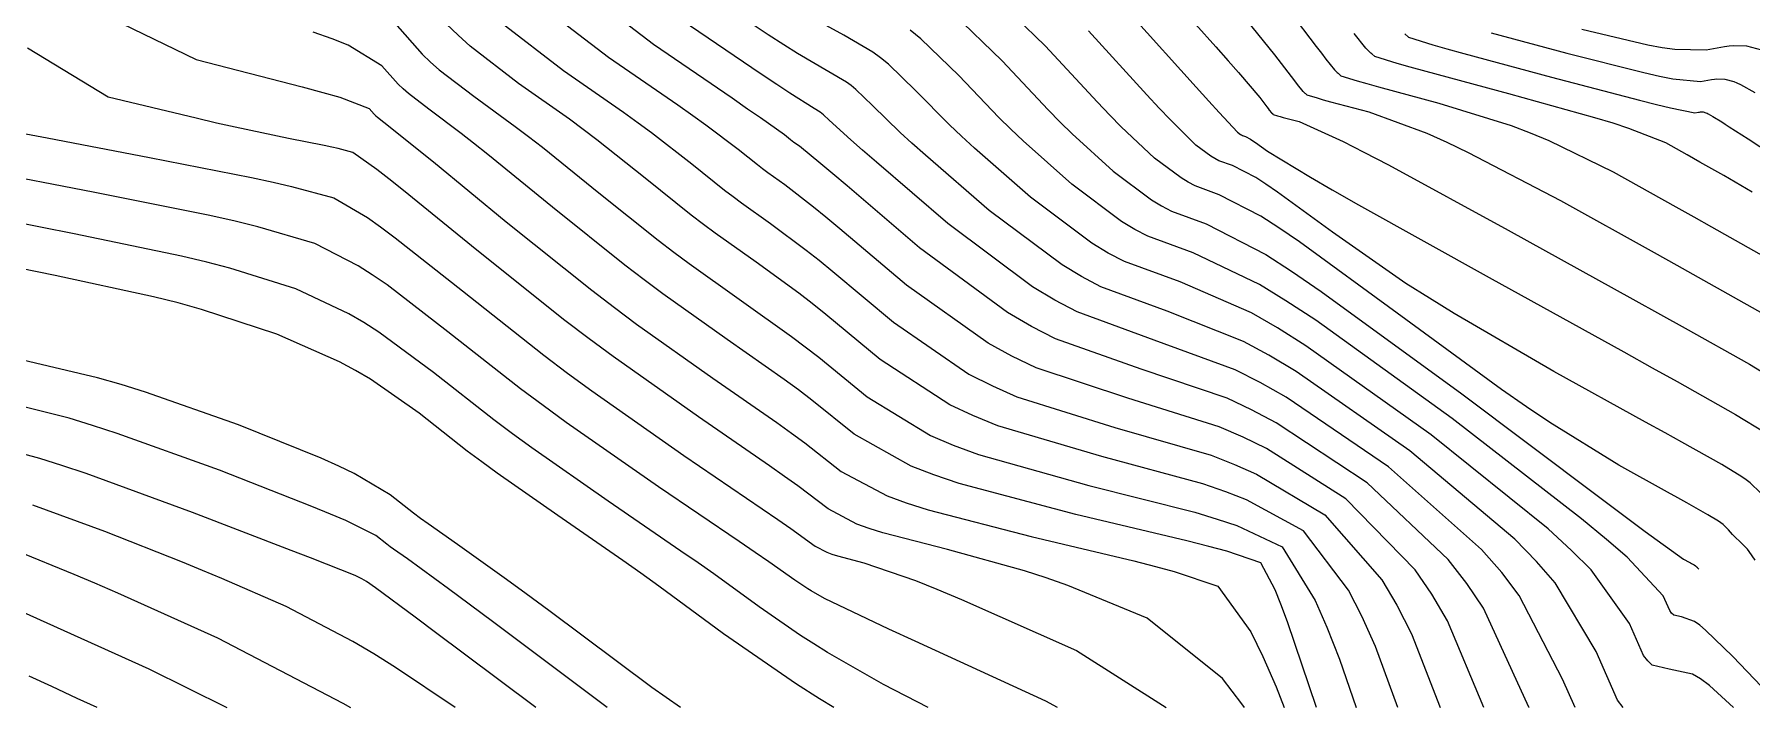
# Model space of a CAD drawing. Header units: metres. Extents: x 837117 to 838479, y 1189012 to 1191015.
# Drawn here: x 838045.2 to 838122.7, y 1189013.9 to 1189044.2 of the extents above; entities that cross this region are included whole.
import ezdxf

# ---------------------------------------------------------------- set-up
doc = ezdxf.new("R2010")
doc.units = ezdxf.units.M
doc.header["$LTSCALE"] = 0.3
doc.layers.add('COTAS 10', color=1, linetype='Continuous')
doc.layers.add('COTAS INT', color=252, linetype='Continuous')

msp = doc.modelspace()

# ---------------------------------------------------------------- linework, layer by layer
at = {"layer": 'COTAS 10'}
for points in [[(838116.886, 1189013.872), (838116.634, 1189014.207), (838115.66, 1189016.403), (838113.818, 1189019.506), (838112.978, 1189020.465), (838111.995, 1189021.469), (838107.25, 1189025.459), (838102.116, 1189029.025), (838100.887, 1189029.763), (838099.741, 1189030.391), (838096.297, 1189031.756), (838093.301, 1189032.852), (838092.437, 1189033.311), (838091.558, 1189033.837), (838088.26, 1189036.297), (838085.388, 1189038.788), (838084.777, 1189039.332), (838084.246, 1189039.814), (838082.995, 1189041.032), (838082.25, 1189041.754), (838082.038, 1189041.925), (838081.824, 1189042.082), (838081.032, 1189042.54), (838079.607, 1189043.368), (838078.995, 1189043.758), (838078.288, 1189044.218), (838074.949, 1189046.457)], [(838106.714, 1189013.872), (838105.706, 1189016.628), (838105.086, 1189017.993), (838104.484, 1189019.169), (838102.452, 1189021.846), (838099.888, 1189023.24), (838098.951, 1189023.607), (838097.915, 1189023.967), (838093.352, 1189025.198), (838088.651, 1189026.586), (838087.528, 1189027.043), (838086.483, 1189027.533), (838083.352, 1189029.567), (838080.895, 1189031.605), (838080.274, 1189032.096), (838079.678, 1189032.557), (838077.743, 1189033.958), (838075.9, 1189035.266), (838075.364, 1189035.668), (838074.816, 1189036.087), (838072.743, 1189037.743), (838070.559, 1189039.475), (838069.942, 1189039.942), (838069.32, 1189040.404), (838067.026, 1189042.026), (838064.842, 1189043.701), (838064.289, 1189044.196), (838063.758, 1189044.705)], [(838123.084, 1189023.563), (838122.619, 1189024.004), (838122.44, 1189024.139), (838122.24, 1189024.279), (838121.335, 1189024.834), (838119.537, 1189025.838), (838118.773, 1189026.262), (838117.894, 1189026.75), (838113.757, 1189029.037), (838109.249, 1189031.643), (838108.136, 1189032.331), (838107.081, 1189033.004), (838103.757, 1189035.314), (838101.275, 1189037.122), (838100.75, 1189037.479), (838100.296, 1189037.773), (838099.243, 1189038.315), (838098.63, 1189038.539), (838098.454, 1189038.632), (838098.274, 1189038.74), (838097.6, 1189039.243), (838096.434, 1189040.393), (838095.944, 1189040.909), (838095.382, 1189041.51), (838092.749, 1189044.392)], [(838122.71, 1189037.12), (838121.433, 1189037.868), (838120.347, 1189038.479), (838120.059, 1189038.641), (838119.777, 1189038.798), (838118.803, 1189039.339), (838117.147, 1189039.995), (838116.435, 1189040.225), (838115.612, 1189040.476), (838111.723, 1189041.56), (838107.992, 1189042.562), (838107.269, 1189042.761), (838106.68, 1189042.927), (838105.674, 1189043.243), (838105.533, 1189043.357), (838105.49, 1189043.395), (838105.445, 1189043.436), (838105.27, 1189043.609), (838104.735, 1189044.275)], [(838044.774, 1189039.753), (838045.745, 1189039.563), (838050.361, 1189038.681), (838054.973, 1189037.773), (838055.942, 1189037.566), (838056.777, 1189037.378), (838058.681, 1189036.858), (838060.2, 1189035.975), (838060.792, 1189035.557), (838061.458, 1189035.065), (838064.485, 1189032.662), (838068.156, 1189029.765), (838069.228, 1189028.961), (838070.324, 1189028.155), (838074.485, 1189025.239), (838078.021, 1189022.836), (838078.723, 1189022.353), (838079.305, 1189021.951), (838080.406, 1189021.16), (838080.938, 1189020.879), (838081.16, 1189020.798), (838081.415, 1189020.716), (838082.607, 1189020.406), (838084.933, 1189019.606), (838085.903, 1189019.214), (838087.014, 1189018.748), (838092.201, 1189016.449), (838096.262, 1189013.872)], [(838074.339, 1189013.872), (838073.043, 1189014.782), (838068.383, 1189018.257), (838067.371, 1189019.003), (838066.481, 1189019.655), (838064.271, 1189021.228), (838062.94, 1189022.156), (838062.603, 1189022.402), (838062.28, 1189022.642), (838061.228, 1189023.467), (838059.594, 1189024.433), (838058.903, 1189024.762), (838058.11, 1189025.117), (838054.386, 1189026.624), (838050.177, 1189028.103), (838049.079, 1189028.441), (838048.009, 1189028.748), (838044.386, 1189029.598)], [(838044.197, 1189018.392), (838050.326, 1189015.619), (838053.851, 1189013.872)]]:
    msp.add_lwpolyline(points, dxfattribs=at)
at = {"layer": 'COTAS INT'}
for points in [[(838112.639, 1189013.872), (838112.63, 1189013.892), (838110.573, 1189018.354), (838109.821, 1189019.476), (838108.99, 1189020.549), (838105.331, 1189024.014), (838101.225, 1189026.711), (838100.113, 1189027.3), (838099.011, 1189027.821), (838095.119, 1189029.133), (838091.26, 1189030.5), (838090.179, 1189031.055), (838089.092, 1189031.688), (838085.119, 1189034.611), (838081.849, 1189037.397), (838081.204, 1189037.942), (838080.673, 1189038.39), (838079.697, 1189039.189), (838079.45, 1189039.365), (838079.378, 1189039.419), (838079.304, 1189039.475), (838079.026, 1189039.697), (838077.943, 1189040.467), (838077.363, 1189040.869), (838076.66, 1189041.353), (838073.109, 1189043.78), (838069.034, 1189046.905)], [(838095.736, 1189046.749), (838098.496, 1189043.675), (838099.055, 1189043.046), (838099.525, 1189042.512), (838100.484, 1189041.384), (838100.796, 1189040.972), (838100.859, 1189040.89), (838100.911, 1189040.823), (838101.014, 1189040.695), (838101.048, 1189040.661), (838101.057, 1189040.653), (838101.065, 1189040.646), (838101.092, 1189040.624), (838101.286, 1189040.563), (838101.399, 1189040.531), (838101.538, 1189040.493), (838102.256, 1189040.3), (838104.243, 1189039.408), (838105.182, 1189038.928), (838106.29, 1189038.348), (838111.694, 1189035.412), (838117.322, 1189032.299), (838118.57, 1189031.606), (838119.684, 1189030.987), (838122.586, 1189029.362), (838124.338, 1189028.288)], [(838110.595, 1189013.872), (838108.951, 1189017.779), (838108.243, 1189018.982), (838107.488, 1189020.089), (838104.371, 1189023.291), (838100.779, 1189025.554), (838099.725, 1189026.069), (838098.645, 1189026.536), (838094.53, 1189027.821), (838090.391, 1189029.195), (838089.295, 1189029.718), (838088.222, 1189030.303), (838084.53, 1189032.93), (838081.531, 1189035.466), (838080.894, 1189035.994), (838080.341, 1189036.445), (838079.046, 1189037.445), (838078.267, 1189037.998), (838078.04, 1189038.168), (838077.808, 1189038.345), (838076.932, 1189039.046), (838075.482, 1189040.137), (838074.889, 1189040.56), (838074.213, 1189041.036), (838071.081, 1189043.195), (838067.637, 1189045.837)], [(838122.849, 1189020.527), (838122.567, 1189020.919), (838122.493, 1189021.012), (838122.42, 1189021.098), (838122.168, 1189021.352), (838121.94, 1189021.563), (838121.882, 1189021.621), (838121.826, 1189021.68), (838121.64, 1189021.894), (838121.392, 1189022.128), (838121.297, 1189022.2), (838121.191, 1189022.275), (838120.71, 1189022.57), (838119.754, 1189023.104), (838119.348, 1189023.329), (838118.88, 1189023.588), (838116.681, 1189024.804), (838113.567, 1189026.73), (838112.522, 1189027.437), (838111.398, 1189028.218), (838106.681, 1189031.668), (838102.267, 1189034.883), (838101.334, 1189035.517), (838100.526, 1189036.04), (838098.654, 1189037.003), (838097.564, 1189037.401), (838097.25, 1189037.568), (838096.931, 1189037.759), (838095.732, 1189038.654), (838094.224, 1189040.072), (838093.71, 1189040.593), (838093.154, 1189041.171), (838090.798, 1189043.72), (838088.112, 1189046.326)], [(838047.685, 1189045.419), (838052.476, 1189043.097), (838057.256, 1189041.875), (838058.187, 1189041.619), (838058.947, 1189041.398), (838060.272, 1189040.893), (838060.504, 1189040.631), (838060.576, 1189040.563), (838060.65, 1189040.497), (838060.943, 1189040.272), (838061.979, 1189039.455), (838062.522, 1189039.015), (838063.175, 1189038.483), (838066.459, 1189035.788), (838070.328, 1189032.699), (838071.35, 1189031.917), (838072.351, 1189031.167), (838075.788, 1189028.727), (838078.684, 1189026.724), (838079.343, 1189026.251), (838079.941, 1189025.812), (838081.585, 1189024.523), (838083.655, 1189023.427), (838084.522, 1189023.112), (838085.516, 1189022.79), (838090.165, 1189021.585), (838094.789, 1189020.488), (838095.767, 1189020.235), (838096.614, 1189020.004), (838098.581, 1189019.354), (838100.072, 1189017.292), (838100.619, 1189016.171), (838101.224, 1189014.812), (838101.588, 1189013.872)], [(838121.857, 1189013.872), (838120.783, 1189014.871), (838120.377, 1189015.164), (838120.007, 1189015.387), (838118.965, 1189015.611), (838118.197, 1189015.785), (838117.999, 1189015.976), (838117.809, 1189016.229), (838117.175, 1189017.659), (838115.441, 1189020.081), (838114.556, 1189020.96), (838113.497, 1189021.929), (838108.21, 1189026.181), (838102.562, 1189030.183), (838101.274, 1189030.994), (838100.106, 1189031.676), (838096.887, 1189033.068), (838094.367, 1189033.99), (838093.64, 1189034.375), (838092.901, 1189034.818), (838090.128, 1189036.887), (838087.597, 1189039.109), (838087.01, 1189039.648), (838086.473, 1189040.153), (838084.945, 1189041.704), (838083.715, 1189042.897), (838083.366, 1189043.178), (838083.012, 1189043.438), (838081.704, 1189044.195), (838079.946, 1189045.158)], [(838086.647, 1189045.183), (838088.847, 1189043.048), (838090.927, 1189040.831), (838091.477, 1189040.278), (838092.015, 1189039.751), (838093.864, 1189038.065), (838095.588, 1189036.779), (838096.047, 1189036.504), (838096.499, 1189036.264), (838098.065, 1189035.691), (838100.756, 1189034.306), (838101.918, 1189033.555), (838103.259, 1189032.643), (838109.605, 1189028.021), (838115.715, 1189023.433), (838116.908, 1189022.543), (838117.884, 1189021.818), (838119.605, 1189020.571), (838119.867, 1189020.427), (838119.922, 1189020.396), (838119.971, 1189020.369), (838120.084, 1189020.306), (838120.142, 1189020.271), (838120.166, 1189020.253), (838120.195, 1189020.225), (838120.217, 1189020.2), (838120.231, 1189020.186), (838120.258, 1189020.161), (838120.288, 1189020.131), (838120.296, 1189020.12), (838120.305, 1189020.109)], [(838094.699, 1189045.064), (838097.609, 1189041.849), (838098.177, 1189041.224), (838098.643, 1189040.714), (838099.468, 1189039.832), (838099.617, 1189039.721), (838099.657, 1189039.697), (838099.696, 1189039.676), (838099.832, 1189039.626), (838100.066, 1189039.506), (838100.166, 1189039.441), (838100.283, 1189039.362), (838100.833, 1189038.961), (838102.764, 1189037.789), (838103.75, 1189037.224), (838104.932, 1189036.555), (838110.833, 1189033.27), (838116.907, 1189029.911), (838118.198, 1189029.195), (838119.32, 1189028.573), (838121.961, 1189027.098), (838123.289, 1189026.284)], [(838101.839, 1189045.254), (838103.024, 1189043.691), (838103.262, 1189043.381), (838103.46, 1189043.124), (838103.852, 1189042.638), (838103.98, 1189042.511), (838104.012, 1189042.481), (838104.043, 1189042.453), (838104.146, 1189042.37), (838104.882, 1189042.139), (838105.312, 1189042.018), (838105.841, 1189041.872), (838108.567, 1189041.14), (838111.822, 1189040.12), (838112.684, 1189039.793), (838113.528, 1189039.446), (838116.434, 1189038.03), (838119.268, 1189036.457), (838120.068, 1189036.01), (838120.873, 1189035.559), (838123.837, 1189033.891)], [(838103.037, 1189013.872), (838101.729, 1189017.747), (838101.436, 1189018.537), (838101.177, 1189019.19), (838100.533, 1189020.401), (838098.997, 1189020.925), (838098.177, 1189021.145), (838097.185, 1189021.397), (838092.174, 1189022.575), (838086.911, 1189023.976), (838085.761, 1189024.369), (838084.743, 1189024.763), (838082.174, 1189026.204), (838080.259, 1189027.743), (838079.653, 1189028.199), (838079.015, 1189028.668), (838076.44, 1189030.47), (838073.534, 1189032.534), (838072.688, 1189033.167), (838071.824, 1189033.828), (838068.554, 1189036.44), (838065.636, 1189038.813), (838064.995, 1189039.324), (838064.426, 1189039.771), (838062.97, 1189040.856), (838062.047, 1189041.565), (838061.813, 1189041.774), (838061.589, 1189041.989), (838060.856, 1189042.814), (838059.328, 1189043.751), (838058.601, 1189044.037), (838057.743, 1189044.334)], [(838061.441, 1189044.734), (838062.673, 1189043.347), (838063.051, 1189042.985), (838063.444, 1189042.633), (838064.998, 1189041.441), (838066.873, 1189040.087), (838067.469, 1189039.633), (838068.098, 1189039.144), (838070.648, 1189037.091), (838073.32, 1189034.957), (838074.026, 1189034.418), (838074.717, 1189033.9), (838079.347, 1189030.613), (838079.964, 1189030.148), (838080.577, 1189029.674), (838082.763, 1189027.886), (838085.613, 1189026.148), (838086.644, 1189025.706), (838087.781, 1189025.281), (838092.763, 1189023.886), (838097.55, 1189022.682), (838098.564, 1189022.376), (838099.443, 1189022.083), (838101.492, 1189021.124), (838102.982, 1189018.709), (838103.508, 1189017.498), (838104.083, 1189016.052), (838104.838, 1189013.872)], [(838066.239, 1189044.769), (838069.053, 1189042.61), (838071.766, 1189040.72), (838072.416, 1189040.251), (838073.021, 1189039.806), (838074.837, 1189038.394), (838076.312, 1189037.216), (838076.702, 1189036.918), (838077.084, 1189036.632), (838078.394, 1189035.702), (838080.01, 1189034.501), (838080.584, 1189034.045), (838081.213, 1189033.535), (838083.941, 1189031.249), (838087.352, 1189028.918), (838088.412, 1189028.381), (838089.521, 1189027.89), (838093.941, 1189026.51), (838098.28, 1189025.251), (838099.338, 1189024.838), (838100.334, 1189024.397), (838103.412, 1189022.569), (838105.986, 1189019.629), (838106.665, 1189018.487), (838107.328, 1189017.203), (838108.628, 1189013.872)], [(838114.711, 1189013.872), (838114.145, 1189015.148), (838112.196, 1189018.93), (838111.4, 1189019.971), (838110.493, 1189021.009), (838106.291, 1189024.736), (838101.671, 1189027.868), (838100.5, 1189028.532), (838099.376, 1189029.106), (838095.708, 1189030.445), (838092.235, 1189031.715), (838091.234, 1189032.247), (838090.215, 1189032.856), (838086.393, 1189035.708), (838083.178, 1189038.466), (838082.543, 1189039.017), (838082.019, 1189039.475), (838081.044, 1189040.36), (838080.784, 1189040.611), (838080.71, 1189040.671), (838080.636, 1189040.726), (838080.36, 1189040.885), (838079.269, 1189041.579), (838078.681, 1189041.97), (838077.969, 1189042.447), (838074.364, 1189044.89)], [(838123.134, 1189014.832), (838121.834, 1189016.175), (838120.605, 1189017.367), (838120.338, 1189017.585), (838120.103, 1189017.755), (838119.52, 1189017.965), (838119.164, 1189018.045), (838119.072, 1189018.134), (838118.984, 1189018.251), (838118.69, 1189018.914), (838117.063, 1189020.657), (838116.135, 1189021.454), (838114.999, 1189022.389), (838109.17, 1189026.904), (838103.007, 1189031.34), (838101.661, 1189032.225), (838100.472, 1189032.961), (838097.476, 1189034.38), (838095.433, 1189035.127), (838094.844, 1189035.44), (838094.244, 1189035.798), (838091.996, 1189037.476), (838089.806, 1189039.43), (838089.244, 1189039.963), (838088.7, 1189040.492), (838086.896, 1189042.376), (838085.181, 1189044.04), (838084.694, 1189044.432)], [(838123.211, 1189031.627), (838120.279, 1189033.273), (838119.319, 1189033.808), (838118.295, 1189034.378), (838114.064, 1189036.721), (838109.909, 1189038.897), (838108.933, 1189039.36), (838108.033, 1189039.764), (838105.412, 1189040.72), (838103.689, 1189041.183), (838103.356, 1189041.275), (838103.084, 1189041.351), (838102.619, 1189041.497), (838102.554, 1189041.55), (838102.534, 1189041.567), (838102.514, 1189041.586), (838102.433, 1189041.666), (838102.186, 1189041.973), (838102.06, 1189042.136), (838101.91, 1189042.332), (838101.162, 1189043.319), (838099.879, 1189044.898)], [(838110.925, 1189044.304), (838114.335, 1189043.382), (838117.812, 1189042.511), (838118.522, 1189042.355), (838119.123, 1189042.236), (838120.379, 1189042.115), (838120.877, 1189042.204), (838121, 1189042.218), (838121.115, 1189042.227), (838121.478, 1189042.221), (838121.88, 1189042.107), (838122.02, 1189042.047), (838122.174, 1189041.976), (838122.834, 1189041.616)], [(838123.137, 1189043.516), (838122.466, 1189043.707), (838121.862, 1189043.717), (838121.668, 1189043.701), (838121.464, 1189043.678), (838120.633, 1189043.529), (838119.221, 1189043.55), (838118.651, 1189043.634), (838118.004, 1189043.752), (838115.017, 1189044.458)], [(838099.784, 1189013.872), (838099.67, 1189014.048), (838098.798, 1189015.182), (838095.391, 1189017.901), (838091.814, 1189019.376), (838090.835, 1189019.724), (838089.861, 1189020.047), (838086.386, 1189020.996), (838083.466, 1189021.753), (838082.841, 1189021.955), (838082.297, 1189022.153), (838080.996, 1189022.842), (838079.623, 1189023.882), (838079.033, 1189024.302), (838078.352, 1189024.78), (838075.137, 1189026.983), (838071.286, 1189029.704), (838070.205, 1189030.508), (838069.118, 1189031.334), (838065.137, 1189034.501), (838061.831, 1189037.191), (838061.169, 1189037.716), (838060.617, 1189038.146), (838059.54, 1189038.905), (838058.877, 1189039.086), (838058.586, 1189039.152), (838058.248, 1189039.224), (838056.641, 1189039.54), (838054.23, 1189040.045), (838053.387, 1189040.236), (838052.466, 1189040.449), (838048.504, 1189041.404), (838044.858, 1189043.606)], [(838107.022, 1189044.261), (838107.201, 1189044.116), (838108.291, 1189043.764), (838108.919, 1189043.586), (838109.69, 1189043.372), (838113.654, 1189042.305), (838117.621, 1189041.27), (838118.393, 1189041.076), (838119.024, 1189040.922), (838120.126, 1189040.7), (838120.29, 1189040.73), (838120.331, 1189040.734), (838120.369, 1189040.737), (838120.489, 1189040.736), (838120.622, 1189040.698), (838120.669, 1189040.678), (838120.72, 1189040.654), (838120.938, 1189040.535), (838121.331, 1189040.291), (838121.492, 1189040.189), (838121.675, 1189040.071), (838122.524, 1189039.521), (838123.622, 1189038.81)], [(838091.344, 1189013.872), (838090.827, 1189014.17), (838084.922, 1189016.87), (838083.74, 1189017.415), (838082.754, 1189017.873), (838080.827, 1189018.798), (838080.229, 1189019.14), (838080.082, 1189019.23), (838079.942, 1189019.319), (838079.5, 1189019.625), (838078.316, 1189020.449), (838077.708, 1189020.865), (838076.979, 1189021.362), (838073.333, 1189023.834), (838069.177, 1189026.732), (838068.126, 1189027.498), (838067.117, 1189028.248), (838063.834, 1189030.823), (838061.085, 1189032.938), (838060.414, 1189033.398), (838059.782, 1189033.803), (838057.822, 1189034.811), (838055.251, 1189035.562), (838054.233, 1189035.804), (838053.083, 1189036.062), (838047.822, 1189037.118), (838042.818, 1189038.076)], [(838085.519, 1189013.872), (838083.493, 1189014.921), (838080.969, 1189016.365), (838080.345, 1189016.748), (838079.753, 1189017.123), (838077.885, 1189018.414), (838075.832, 1189019.901), (838075.124, 1189020.399), (838074.354, 1189020.935), (838071.068, 1189023.182), (838067.618, 1189025.588), (838066.745, 1189026.224), (838065.908, 1189026.846), (838063.182, 1189028.984), (838060.712, 1189030.812), (838060.036, 1189031.239), (838059.364, 1189031.632), (838056.963, 1189032.765), (838053.983, 1189033.697), (838052.945, 1189033.964), (838051.814, 1189034.234), (838046.963, 1189035.238), (838042.387, 1189036.137)], [(838081.25, 1189013.872), (838080.608, 1189014.265), (838079.564, 1189014.926), (838076.271, 1189017.203), (838073.349, 1189019.353), (838072.54, 1189019.934), (838071.73, 1189020.508), (838068.802, 1189022.531), (838066.058, 1189024.444), (838065.364, 1189024.95), (838064.698, 1189025.445), (838062.531, 1189027.145), (838060.34, 1189028.685), (838059.659, 1189029.08), (838058.946, 1189029.46), (838056.104, 1189030.718), (838052.714, 1189031.833), (838051.656, 1189032.123), (838050.546, 1189032.405), (838046.104, 1189033.358), (838041.956, 1189034.199)], [(838071.027, 1189013.872), (838065.899, 1189017.709), (838064.787, 1189018.537), (838063.856, 1189019.228), (838062.005, 1189020.577), (838061.38, 1189021.012), (838061.222, 1189021.128), (838061.07, 1189021.24), (838060.577, 1189021.628), (838059.221, 1189022.306), (838058.526, 1189022.602), (838057.692, 1189022.946), (838053.527, 1189024.578), (838048.909, 1189026.239), (838047.79, 1189026.6), (838046.74, 1189026.92), (838043.527, 1189027.718)], [(838067.797, 1189013.872), (838064.524, 1189016.325), (838063.335, 1189017.214), (838062.356, 1189017.947), (838060.557, 1189019.281), (838060.151, 1189019.555), (838060.05, 1189019.618), (838059.953, 1189019.676), (838059.643, 1189019.838), (838058.348, 1189020.349), (838057.631, 1189020.626), (838056.758, 1189020.963), (838052.31, 1189022.668), (838047.508, 1189024.425), (838046.412, 1189024.794), (838045.417, 1189025.112), (838042.668, 1189025.838)], [(838064.155, 1189013.872), (838061.468, 1189015.686), (838060.484, 1189016.298), (838059.546, 1189016.857), (838056.537, 1189018.432), (838053.631, 1189019.697), (838052.758, 1189020.06), (838051.855, 1189020.429), (838048.346, 1189021.808), (838045.09, 1189023)], [(838044.381, 1189020.949), (838046.952, 1189019.895), (838047.885, 1189019.494), (838048.914, 1189019.044), (838053.432, 1189017.025), (838059.087, 1189014.075), (838059.429, 1189013.872)], [(838048.006, 1189013.872), (838047.099, 1189014.286), (838045.951, 1189014.818), (838044.93, 1189015.295)]]:
    msp.add_lwpolyline(points, dxfattribs=at)

doc.saveas('drawing.dxf')
